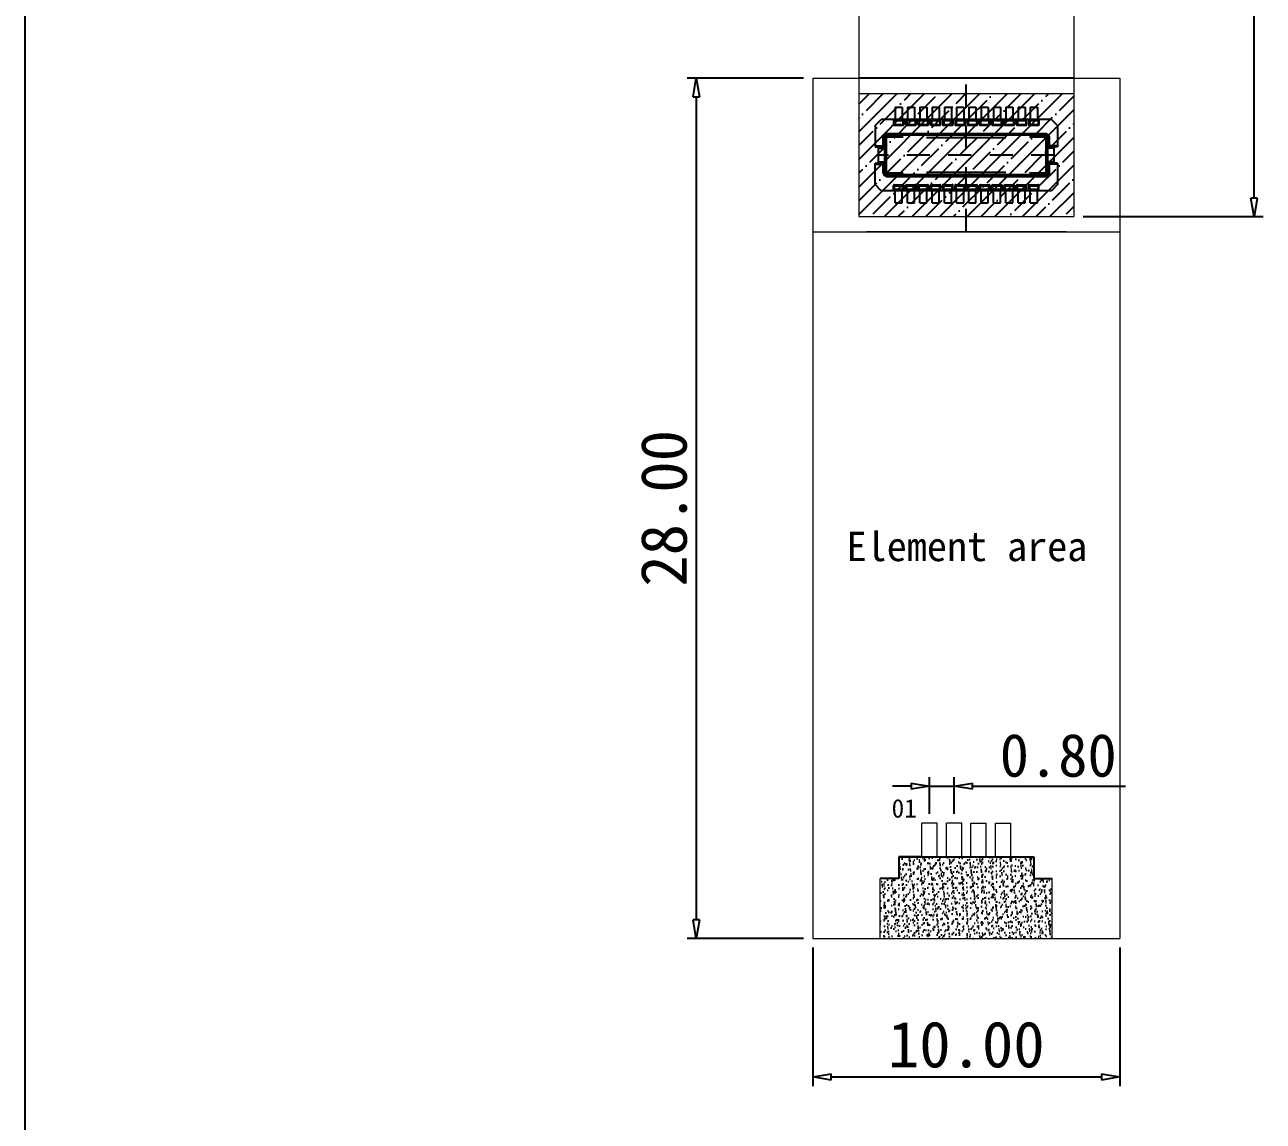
# Model space of a CAD drawing. Header units: millimetres. Extents: x 3538 to 3699, y 739 to 853.
# Drawn here: x 3537.87 to 3578.19, y 782 to 817.7 of the extents above; entities that cross this region are included whole.
import ezdxf

# ---------------------------------------------------------------- set-up
doc = ezdxf.new("R2010")
doc.units = ezdxf.units.MM
doc.linetypes.add('JIS_02_0.7', pattern=[1.35, 0.75, -0.6])
doc.layers.get('0').update_dxf_attribs({"lineweight": 9})
doc.layers.add('DRAW', color=7, linetype='Continuous')
doc.layers.add('标注线', color=7, linetype='Continuous', lineweight=9)
doc.styles.get("Standard").update_dxf_attribs({"font": ''})
doc.styles.get('Standard').set_extended_font_data('SimSun')
doc.dimstyles.get("Standard").update_dxf_attribs({"dimtxt": 1, "dimasz": 0.6, "dimexe": 0.3, "dimexo": 0.3, "dimgap": 0.3, "dimtad": 1, "dimzin": 0, "dimdsep": 46, "dimtxsty": 'Standard', "dimblk": 'CLOSEDBLANK', "dimcen": 0.09, "dimclrd": 252, "dimclre": 252, "dimclrt": 252, "dimazin": 0, "dimtfac": 1, "dimtmove": 0, "dimatfit": 3, "dimfxl": 1, "dimtolj": 1, "dimtzin": 0, "dimarcsym": 0})
pattern_1 = [(225, (7081.70603, 1610.7716), (0.44901281, -0.44901281), []), (225, (7081.257, 1610.7716), (0.44901281, -0.44901281), [0.79375, -0.15875, 0, -0.15875])]

# ---------------------------------------------------------------- blocks, each defined once
blk = doc.blocks.new('_ClosedBlank')
at = {"color": 0, "linetype": 'ByBlock', "lineweight": -2}
for p, q in [((-1, 0.167), (0, 0)), ((-1, 0.167), (-1, -0.167)), ((0, 0), (-1, -0.167))]:
    blk.add_line(p, q, dxfattribs=at)
blk = doc.blocks.new('*D58')
at = {"layer": 'DEFPOINTS', "color": 0, "lineweight": 25}
for p in [(3568.125, 792.908), (3567.325, 791.705), (3568.125, 791.705)]:
    blk.add_point(p, dxfattribs=at)
at = {"layer": '标注线', "color": 252, "lineweight": -2}
for p, q in [((3567.325, 792.005), (3567.325, 793.208)), ((3568.125, 792.005), (3568.125, 793.208)), ((3566.725, 792.908), (3566.125, 792.908)), ((3567.325, 792.908), (3568.125, 792.908)), ((3568.725, 792.908), (3573.713, 792.908))]:
    blk.add_line(p, q, dxfattribs=at)
at = {"layer": '标注线', "color": 252, "lineweight": -2, "xscale": 0.6, "yscale": 0.6, "zscale": 0.6}
blk.add_blockref('_ClosedBlank', (3567.325, 792.908), dxfattribs=at)
at = {"layer": '标注线', "color": 252, "lineweight": -2, "xscale": 0.6, "yscale": 0.6, "zscale": 0.6, "rotation": 180}
blk.add_blockref('_ClosedBlank', (3568.125, 792.908), dxfattribs=at)
at = {"layer": '标注线', "color": 252, "lineweight": 25, "insert": (3571.519, 793.908), "char_height": 1.5, "attachment_point": 5}
blk.add_mtext('\\A1;{\\H0.9333x;0.80}', dxfattribs=at)
blk = doc.blocks.new('*D59')
at = {"layer": 'DEFPOINTS', "color": 0, "lineweight": 25}
for p in [(3563.525, 787.955), (3573.525, 787.955), (3573.525, 783.445)]:
    blk.add_point(p, dxfattribs=at)
at = {"layer": '标注线', "color": 252, "lineweight": -2}
for p, q in [((3563.525, 787.655), (3563.525, 783.145)), ((3573.525, 787.655), (3573.525, 783.145)), ((3564.125, 783.445), (3572.925, 783.445))]:
    blk.add_line(p, q, dxfattribs=at)
at = {"layer": '标注线', "color": 252, "lineweight": -2, "xscale": 0.6, "yscale": 0.6, "zscale": 0.6, "rotation": 180}
blk.add_blockref('_ClosedBlank', (3563.525, 783.445), dxfattribs=at)
at = {"layer": '标注线', "color": 252, "lineweight": -2, "xscale": 0.6, "yscale": 0.6, "zscale": 0.6}
blk.add_blockref('_ClosedBlank', (3573.525, 783.445), dxfattribs=at)
at = {"layer": '标注线', "color": 252, "lineweight": 25, "insert": (3568.525, 784.495), "char_height": 1.5, "attachment_point": 5}
blk.add_mtext('\\A1;10.00', dxfattribs=at)
blk = doc.blocks.new('*D68')
at = {"layer": 'DEFPOINTS', "color": 0, "lineweight": 25}
for p in [(3563.525, 815.955), (3559.734, 787.955), (3563.525, 787.955)]:
    blk.add_point(p, dxfattribs=at)
at = {"layer": '标注线', "color": 252, "lineweight": -2}
for p, q in [((3563.225, 815.955), (3559.434, 815.955)), ((3559.734, 815.355), (3559.734, 788.555)), ((3563.225, 787.955), (3559.434, 787.955))]:
    blk.add_line(p, q, dxfattribs=at)
at = {"layer": '标注线', "color": 252, "lineweight": -2, "xscale": 0.6, "yscale": 0.6, "zscale": 0.6}
for p, rotation in [((3559.734, 815.955), 90), ((3559.734, 787.955), 270)]:
    blk.add_blockref('_ClosedBlank', p, dxfattribs=dict(at, rotation=rotation))
at = {"layer": '标注线', "color": 252, "lineweight": 25, "insert": (3558.684, 801.955), "char_height": 1.5, "attachment_point": 5, "rotation": 90}
blk.add_mtext('\\A1;28.00', dxfattribs=at)
blk = doc.blocks.new('*D82')
at = {"layer": 'DEFPOINTS', "color": 0, "lineweight": 25}
for p in [(3572.775, 830.205), (3577.893, 830.205), (3572.025, 811.455)]:
    blk.add_point(p, dxfattribs=at)
at = {"layer": '标注线', "color": 252, "lineweight": -2}
for p, q in [((3573.075, 830.205), (3578.193, 830.205)), ((3577.893, 812.055), (3577.893, 829.605)), ((3572.325, 811.455), (3578.193, 811.455))]:
    blk.add_line(p, q, dxfattribs=at)
at = {"layer": '标注线', "color": 252, "lineweight": -2, "xscale": 0.6, "yscale": 0.6, "zscale": 0.6}
for p, rotation in [((3577.893, 830.205), 90), ((3577.893, 811.455), 270)]:
    blk.add_blockref('_ClosedBlank', p, dxfattribs=dict(at, rotation=rotation))
at = {"layer": '标注线', "color": 252, "lineweight": 25, "insert": (3576.843, 820.83), "char_height": 1.5, "attachment_point": 5, "rotation": 90}
blk.add_mtext('\\A1;18.75', dxfattribs=at)

msp = doc.modelspace()

# ---------------------------------------------------------------- hatches: boundary and pattern name
at = {"layer": '标注线', "lineweight": 25}
h = msp.add_hatch(dxfattribs=at)
h.set_pattern_fill('ANSI35', color=256, scale=0.1, angle=180, style=0)
h.set_pattern_definition(pattern_1)
h.paths.add_polyline_path([(3565.025, 811.455), (3568.525, 811.455), (3568.525, 815.455), (3565.025, 815.455)])
h = msp.add_hatch(dxfattribs=at)
h.set_pattern_fill('ANSI35', color=256, scale=0.1, angle=180, style=0)
h.set_pattern_definition(pattern_1)
h.paths.add_polyline_path([(3568.525, 811.455), (3572.025, 811.455), (3572.025, 815.455), (3568.525, 815.455)])
h = msp.add_hatch(dxfattribs=at)
h.set_pattern_fill('AR-SAND', color=256, scale=0.005, angle=90, style=0)
h.set_pattern_definition([(127.5, (4377.62675, -2731.83454), (-0.244706619, -0.008000156), [0, -0.19304, 0, -0.2159, 0, -0.206375]), (97.5, (4377.62675, -2731.83454), (-0.35841255, 0.224761642), [0, -0.10414, 0, -0.17399, 0, -0.066675]), (57.5, (4377.62675, -2731.99075), (-0.000718592, 0.395496185), [0, -0.0635, 0, -0.2286, 0, -0.29845]), (47.5, (4377.62675, -2731.99075), (-0.111464662, 0.381778226), [0, -0.03175, 0, -0.14986, 0, -0.17145])])
h.paths.add_polyline_path([(3566.323, 790.605), (3566.323, 789.906), (3565.725, 789.906), (3565.725, 788.003), (3565.725, 787.955), (3571.325, 787.955), (3571.325, 789.805), (3571.325, 789.906), (3570.723, 789.906), (3570.723, 790.605)])

# ---------------------------------------------------------------- linework, layer by layer
for p, q in [((3565.025, 821.205), (3565.025, 811.455)), ((3572.025, 821.205), (3572.025, 811.455)), ((3563.525, 815.955), (3563.525, 787.955)), ((3563.525, 815.955), (3573.525, 815.955)), ((3564.775, 815.955), (3572.275, 815.955)), ((3573.525, 815.955), (3573.525, 787.955)), ((3565.025, 815.455), (3572.025, 815.455)), ((3565.025, 815.455), (3572.025, 815.455)), ((3565.025, 811.455), (3572.025, 811.455)), ((3565.025, 811.455), (3572.025, 811.455)), ((3563.525, 810.955), (3573.525, 810.955)), ((3571.775, 810.955), (3565.275, 810.955)), ((3567.075, 790.605), (3567.075, 791.705)), ((3567.575, 791.705), (3567.075, 791.705)), ((3567.575, 790.605), (3567.575, 791.705)), ((3567.875, 790.605), (3567.875, 791.705)), ((3568.375, 791.705), (3567.875, 791.705)), ((3568.375, 790.605), (3568.375, 791.705)), ((3568.675, 790.605), (3568.675, 791.705)), ((3568.675, 791.705), (3569.175, 791.705)), ((3569.175, 790.605), (3569.175, 791.705)), ((3569.475, 790.605), (3569.475, 791.705)), ((3569.475, 791.705), (3569.975, 791.705)), ((3569.975, 790.605), (3569.975, 791.705)), ((3567.075, 790.605), (3567.575, 790.605)), ((3567.875, 790.605), (3568.375, 790.605)), ((3569.175, 790.605), (3568.675, 790.605)), ((3569.475, 790.605), (3569.975, 790.605)), ((3565.725, 788.003), (3565.725, 789.906)), ((3565.725, 787.955), (3565.725, 789.805)), ((3571.325, 788.003), (3571.325, 789.906)), ((3571.325, 787.955), (3571.325, 789.805)), ((3565.725, 788.955), (3565.725, 788.955)), ((3565.725, 788.955), (3565.725, 788.955)), ((3565.725, 788.955), (3565.725, 788.955)), ((3565.725, 788.955), (3565.725, 788.955)), ((3565.725, 788.955), (3565.725, 788.955)), ((3565.725, 788.955), (3565.725, 788.955)), ((3565.725, 788.955), (3565.725, 788.955)), ((3565.725, 788.955), (3565.725, 788.955)), ((3565.725, 788.955), (3565.725, 788.955)), ((3565.725, 788.955), (3565.725, 788.955)), ((3565.725, 788.955), (3565.725, 788.955)), ((3565.725, 788.955), (3565.725, 788.955)), ((3571.325, 788.955), (3571.325, 788.955)), ((3571.325, 788.955), (3571.325, 788.955)), ((3571.325, 788.955), (3571.325, 788.955)), ((3571.325, 788.955), (3571.325, 788.955)), ((3571.325, 788.955), (3571.325, 788.955)), ((3571.325, 788.955), (3571.325, 788.955)), ((3571.325, 788.955), (3571.325, 788.955)), ((3571.325, 788.955), (3571.325, 788.955)), ((3571.325, 788.955), (3571.325, 788.955)), ((3571.325, 788.955), (3571.325, 788.955)), ((3571.325, 788.955), (3571.325, 788.955)), ((3571.325, 788.955), (3571.325, 788.955)), ((3563.525, 787.955), (3573.525, 787.955))]:
    msp.add_line(p, q)
at = {"layer": 'DRAW', "color": 30}
for p, q in [((3566.21, 815.015), (3566.44, 815.015)), ((3566.21, 815.015), (3566.21, 814.615)), ((3566.44, 815.015), (3566.44, 814.615)), ((3566.61, 815.015), (3566.84, 815.015)), ((3566.61, 815.015), (3566.61, 814.615)), ((3566.84, 815.015), (3566.84, 814.615)), ((3567.01, 815.015), (3567.24, 815.015)), ((3567.01, 815.015), (3567.01, 814.615)), ((3567.24, 815.015), (3567.24, 814.615)), ((3567.41, 815.015), (3567.64, 815.015)), ((3567.41, 815.015), (3567.41, 814.615)), ((3567.41, 815.015), (3567.64, 815.015)), ((3567.41, 815.015), (3567.41, 814.615)), ((3567.64, 815.015), (3567.64, 814.615)), ((3567.64, 815.015), (3567.64, 814.615)), ((3567.81, 815.015), (3568.04, 815.015)), ((3567.81, 815.015), (3567.81, 814.615)), ((3568.04, 815.015), (3568.04, 814.615)), ((3568.21, 815.015), (3568.44, 815.015)), ((3568.21, 815.015), (3568.21, 814.615)), ((3568.44, 815.015), (3568.44, 814.615)), ((3568.61, 815.015), (3568.84, 815.015)), ((3568.61, 815.015), (3568.61, 814.615)), ((3568.84, 815.015), (3568.84, 814.615)), ((3569.01, 815.015), (3569.24, 815.015)), ((3569.01, 815.015), (3569.01, 814.615)), ((3569.01, 815.015), (3569.24, 815.015)), ((3569.01, 815.015), (3569.01, 814.615)), ((3569.24, 815.015), (3569.24, 814.615)), ((3569.24, 815.015), (3569.24, 814.615)), ((3569.41, 815.015), (3569.64, 815.015)), ((3569.41, 815.015), (3569.41, 814.615)), ((3569.64, 815.015), (3569.64, 814.615)), ((3569.81, 815.015), (3570.04, 815.015)), ((3569.81, 815.015), (3569.81, 814.615)), ((3570.04, 815.015), (3570.04, 814.615)), ((3570.21, 815.015), (3570.44, 815.015)), ((3570.21, 815.015), (3570.21, 814.615)), ((3570.44, 815.015), (3570.44, 814.615)), ((3570.61, 815.015), (3570.84, 815.015)), ((3570.61, 815.015), (3570.61, 814.615)), ((3570.84, 815.015), (3570.84, 814.615)), ((3566.16, 814.615), (3566.16, 814.444)), ((3566.19, 814.573), (3566.19, 814.474)), ((3566.46, 814.573), (3566.19, 814.573)), ((3566.46, 814.573), (3566.46, 814.474)), ((3566.49, 814.615), (3566.49, 814.444)), ((3566.56, 814.615), (3566.56, 814.444)), ((3566.59, 814.573), (3566.59, 814.474)), ((3566.86, 814.573), (3566.59, 814.573)), ((3566.86, 814.573), (3566.86, 814.474)), ((3566.89, 814.615), (3566.89, 814.444)), ((3566.96, 814.615), (3566.96, 814.444)), ((3566.99, 814.573), (3566.99, 814.474)), ((3567.26, 814.573), (3566.99, 814.573)), ((3567.26, 814.573), (3567.26, 814.474)), ((3567.29, 814.615), (3567.29, 814.444)), ((3567.36, 814.615), (3567.36, 814.444)), ((3567.36, 814.615), (3567.36, 814.444)), ((3567.39, 814.573), (3567.39, 814.474)), ((3567.66, 814.573), (3567.39, 814.573)), ((3567.39, 814.573), (3567.39, 814.474)), ((3567.66, 814.573), (3567.39, 814.573)), ((3567.66, 814.573), (3567.66, 814.474)), ((3567.66, 814.573), (3567.66, 814.474)), ((3567.69, 814.615), (3567.69, 814.444)), ((3567.69, 814.615), (3567.69, 814.444)), ((3567.76, 814.615), (3567.76, 814.444)), ((3567.79, 814.573), (3567.79, 814.474)), ((3568.06, 814.573), (3567.79, 814.573)), ((3568.06, 814.573), (3568.06, 814.474)), ((3568.09, 814.615), (3568.09, 814.444)), ((3568.16, 814.615), (3568.16, 814.444)), ((3568.19, 814.573), (3568.19, 814.474)), ((3568.46, 814.573), (3568.19, 814.573)), ((3568.46, 814.573), (3568.46, 814.474)), ((3568.49, 814.615), (3568.49, 814.444)), ((3568.56, 814.615), (3568.56, 814.444)), ((3568.59, 814.573), (3568.59, 814.474)), ((3568.86, 814.573), (3568.59, 814.573)), ((3568.86, 814.573), (3568.86, 814.474)), ((3568.89, 814.615), (3568.89, 814.444)), ((3568.96, 814.615), (3568.96, 814.444)), ((3568.96, 814.615), (3568.96, 814.444)), ((3568.99, 814.573), (3568.99, 814.474)), ((3569.26, 814.573), (3568.99, 814.573)), ((3568.99, 814.573), (3568.99, 814.474)), ((3569.26, 814.573), (3568.99, 814.573)), ((3569.26, 814.573), (3569.26, 814.474)), ((3569.26, 814.573), (3569.26, 814.474)), ((3569.29, 814.615), (3569.29, 814.444)), ((3569.29, 814.615), (3569.29, 814.444)), ((3569.36, 814.615), (3569.36, 814.444)), ((3569.39, 814.573), (3569.39, 814.474)), ((3569.66, 814.573), (3569.39, 814.573)), ((3569.66, 814.573), (3569.66, 814.474)), ((3569.69, 814.615), (3569.69, 814.444)), ((3569.76, 814.615), (3569.76, 814.444)), ((3569.79, 814.573), (3569.79, 814.474)), ((3570.06, 814.573), (3569.79, 814.573)), ((3570.06, 814.573), (3570.06, 814.474)), ((3570.09, 814.615), (3570.09, 814.444)), ((3570.16, 814.615), (3570.16, 814.444)), ((3570.19, 814.573), (3570.19, 814.474)), ((3570.46, 814.573), (3570.19, 814.573)), ((3570.46, 814.573), (3570.46, 814.474)), ((3570.49, 814.615), (3570.49, 814.444)), ((3570.56, 814.615), (3570.56, 814.444)), ((3570.59, 814.573), (3570.59, 814.474)), ((3570.86, 814.573), (3570.59, 814.573)), ((3570.86, 814.573), (3570.86, 814.474)), ((3570.89, 814.615), (3570.89, 814.444)), ((3566.19, 814.474), (3566.16, 814.444)), ((3566.21, 814.454), (3566.18, 814.424)), ((3566.18, 814.424), (3566.47, 814.424)), ((3566.21, 814.454), (3566.44, 814.454)), ((3566.47, 814.424), (3566.448, 814.455)), ((3566.46, 814.474), (3566.49, 814.444)), ((3566.59, 814.474), (3566.56, 814.444)), ((3566.61, 814.454), (3566.58, 814.424)), ((3566.58, 814.424), (3566.87, 814.424)), ((3566.61, 814.454), (3566.84, 814.454)), ((3566.87, 814.424), (3566.848, 814.455)), ((3566.86, 814.474), (3566.89, 814.444)), ((3566.99, 814.474), (3566.96, 814.444)), ((3567.01, 814.454), (3566.98, 814.424)), ((3566.98, 814.424), (3567.27, 814.424)), ((3567.01, 814.454), (3567.24, 814.454)), ((3567.27, 814.424), (3567.248, 814.455)), ((3567.26, 814.474), (3567.29, 814.444)), ((3567.39, 814.474), (3567.36, 814.444)), ((3567.39, 814.474), (3567.36, 814.444)), ((3567.41, 814.454), (3567.38, 814.424)), ((3567.41, 814.454), (3567.38, 814.424)), ((3567.38, 814.424), (3567.67, 814.424)), ((3567.38, 814.424), (3567.67, 814.424)), ((3567.41, 814.454), (3567.64, 814.454)), ((3567.41, 814.454), (3567.64, 814.454)), ((3567.67, 814.424), (3567.648, 814.455)), ((3567.67, 814.424), (3567.648, 814.455)), ((3567.66, 814.474), (3567.69, 814.444)), ((3567.66, 814.474), (3567.69, 814.444)), ((3567.79, 814.474), (3567.76, 814.444)), ((3567.81, 814.454), (3567.78, 814.424)), ((3567.78, 814.424), (3568.07, 814.424)), ((3567.81, 814.454), (3568.04, 814.454)), ((3568.07, 814.424), (3568.048, 814.455)), ((3568.06, 814.474), (3568.09, 814.444)), ((3568.19, 814.474), (3568.16, 814.444)), ((3568.21, 814.454), (3568.18, 814.424)), ((3568.18, 814.424), (3568.47, 814.424)), ((3568.21, 814.454), (3568.44, 814.454)), ((3568.47, 814.424), (3568.448, 814.455)), ((3568.46, 814.474), (3568.49, 814.444)), ((3568.59, 814.474), (3568.56, 814.444)), ((3568.61, 814.454), (3568.58, 814.424)), ((3568.58, 814.424), (3568.87, 814.424)), ((3568.61, 814.454), (3568.84, 814.454)), ((3568.87, 814.424), (3568.848, 814.455)), ((3568.86, 814.474), (3568.89, 814.444)), ((3568.99, 814.474), (3568.96, 814.444)), ((3568.99, 814.474), (3568.96, 814.444)), ((3569.01, 814.454), (3568.98, 814.424)), ((3569.01, 814.454), (3568.98, 814.424)), ((3568.98, 814.424), (3569.27, 814.424)), ((3568.98, 814.424), (3569.27, 814.424)), ((3569.01, 814.454), (3569.24, 814.454)), ((3569.01, 814.454), (3569.24, 814.454)), ((3569.27, 814.424), (3569.248, 814.455)), ((3569.27, 814.424), (3569.248, 814.455)), ((3569.26, 814.474), (3569.29, 814.444)), ((3569.26, 814.474), (3569.29, 814.444)), ((3569.39, 814.474), (3569.36, 814.444)), ((3569.41, 814.454), (3569.38, 814.424)), ((3569.38, 814.424), (3569.67, 814.424)), ((3569.41, 814.454), (3569.64, 814.454)), ((3569.67, 814.424), (3569.648, 814.455)), ((3569.66, 814.474), (3569.69, 814.444)), ((3569.79, 814.474), (3569.76, 814.444)), ((3569.81, 814.454), (3569.78, 814.424)), ((3569.78, 814.424), (3570.07, 814.424)), ((3569.81, 814.454), (3570.04, 814.454)), ((3570.07, 814.424), (3570.048, 814.455)), ((3570.06, 814.474), (3570.09, 814.444)), ((3570.19, 814.474), (3570.16, 814.444)), ((3570.21, 814.454), (3570.18, 814.424)), ((3570.18, 814.424), (3570.47, 814.424)), ((3570.21, 814.454), (3570.44, 814.454)), ((3570.47, 814.424), (3570.448, 814.455)), ((3570.46, 814.474), (3570.49, 814.444)), ((3570.59, 814.474), (3570.56, 814.444)), ((3570.61, 814.454), (3570.58, 814.424)), ((3570.58, 814.424), (3570.87, 814.424)), ((3570.61, 814.454), (3570.84, 814.454)), ((3570.87, 814.424), (3570.848, 814.455)), ((3570.86, 814.474), (3570.89, 814.444)), ((3566.19, 812.436), (3566.16, 812.466)), ((3566.16, 812.295), (3566.16, 812.466)), ((3566.21, 812.456), (3566.18, 812.486)), ((3566.18, 812.486), (3566.47, 812.486)), ((3566.19, 812.336), (3566.19, 812.436)), ((3566.46, 812.336), (3566.19, 812.336)), ((3566.21, 812.456), (3566.44, 812.456)), ((3566.21, 811.895), (3566.21, 812.295)), ((3566.44, 811.895), (3566.44, 812.295)), ((3566.47, 812.486), (3566.448, 812.455)), ((3566.46, 812.436), (3566.49, 812.466)), ((3566.46, 812.336), (3566.46, 812.436)), ((3566.49, 812.295), (3566.49, 812.466)), ((3566.59, 812.436), (3566.56, 812.466)), ((3566.56, 812.295), (3566.56, 812.466)), ((3566.61, 812.456), (3566.58, 812.486)), ((3566.58, 812.486), (3566.87, 812.486)), ((3566.59, 812.336), (3566.59, 812.436)), ((3566.86, 812.336), (3566.59, 812.336)), ((3566.61, 812.456), (3566.84, 812.456)), ((3566.61, 811.895), (3566.61, 812.295)), ((3566.84, 811.895), (3566.84, 812.295)), ((3566.87, 812.486), (3566.848, 812.455)), ((3566.86, 812.436), (3566.89, 812.466)), ((3566.86, 812.336), (3566.86, 812.436)), ((3566.89, 812.295), (3566.89, 812.466)), ((3566.99, 812.436), (3566.96, 812.466)), ((3566.96, 812.295), (3566.96, 812.466)), ((3567.01, 812.456), (3566.98, 812.486)), ((3566.98, 812.486), (3567.27, 812.486)), ((3566.99, 812.336), (3566.99, 812.436)), ((3567.26, 812.336), (3566.99, 812.336)), ((3567.01, 812.456), (3567.24, 812.456)), ((3567.01, 811.895), (3567.01, 812.295)), ((3567.24, 811.895), (3567.24, 812.295)), ((3567.27, 812.486), (3567.248, 812.455)), ((3567.26, 812.436), (3567.29, 812.466)), ((3567.26, 812.336), (3567.26, 812.436)), ((3567.29, 812.295), (3567.29, 812.466)), ((3567.39, 812.436), (3567.36, 812.466)), ((3567.36, 812.295), (3567.36, 812.466)), ((3567.39, 812.436), (3567.36, 812.466)), ((3567.36, 812.295), (3567.36, 812.466)), ((3567.41, 812.456), (3567.38, 812.486)), ((3567.38, 812.486), (3567.67, 812.486)), ((3567.41, 812.456), (3567.38, 812.486)), ((3567.38, 812.486), (3567.67, 812.486)), ((3567.39, 812.336), (3567.39, 812.436)), ((3567.39, 812.336), (3567.39, 812.436)), ((3567.66, 812.336), (3567.39, 812.336)), ((3567.66, 812.336), (3567.39, 812.336)), ((3567.41, 812.456), (3567.64, 812.456)), ((3567.41, 812.456), (3567.64, 812.456)), ((3567.41, 811.895), (3567.41, 812.295)), ((3567.41, 811.895), (3567.41, 812.295)), ((3567.64, 811.895), (3567.64, 812.295)), ((3567.64, 811.895), (3567.64, 812.295)), ((3567.67, 812.486), (3567.648, 812.455)), ((3567.67, 812.486), (3567.648, 812.455)), ((3567.66, 812.436), (3567.69, 812.466)), ((3567.66, 812.436), (3567.69, 812.466)), ((3567.66, 812.336), (3567.66, 812.436)), ((3567.66, 812.336), (3567.66, 812.436)), ((3567.69, 812.295), (3567.69, 812.466)), ((3567.69, 812.295), (3567.69, 812.466)), ((3567.79, 812.436), (3567.76, 812.466)), ((3567.76, 812.295), (3567.76, 812.466)), ((3567.81, 812.456), (3567.78, 812.486)), ((3567.78, 812.486), (3568.07, 812.486)), ((3567.79, 812.336), (3567.79, 812.436)), ((3568.06, 812.336), (3567.79, 812.336)), ((3567.81, 812.456), (3568.04, 812.456)), ((3567.81, 811.895), (3567.81, 812.295)), ((3568.04, 811.895), (3568.04, 812.295)), ((3568.07, 812.486), (3568.048, 812.455)), ((3568.06, 812.436), (3568.09, 812.466)), ((3568.06, 812.336), (3568.06, 812.436)), ((3568.09, 812.295), (3568.09, 812.466)), ((3568.19, 812.436), (3568.16, 812.466)), ((3568.16, 812.295), (3568.16, 812.466)), ((3568.21, 812.456), (3568.18, 812.486)), ((3568.18, 812.486), (3568.47, 812.486)), ((3568.19, 812.336), (3568.19, 812.436)), ((3568.46, 812.336), (3568.19, 812.336)), ((3568.21, 812.456), (3568.44, 812.456)), ((3568.21, 811.895), (3568.21, 812.295)), ((3568.44, 811.895), (3568.44, 812.295)), ((3568.47, 812.486), (3568.448, 812.455)), ((3568.46, 812.436), (3568.49, 812.466)), ((3568.46, 812.336), (3568.46, 812.436)), ((3568.49, 812.295), (3568.49, 812.466)), ((3568.59, 812.436), (3568.56, 812.466)), ((3568.56, 812.295), (3568.56, 812.466)), ((3568.61, 812.456), (3568.58, 812.486)), ((3568.58, 812.486), (3568.87, 812.486)), ((3568.59, 812.336), (3568.59, 812.436)), ((3568.86, 812.336), (3568.59, 812.336)), ((3568.61, 812.456), (3568.84, 812.456)), ((3568.61, 811.895), (3568.61, 812.295)), ((3568.84, 811.895), (3568.84, 812.295)), ((3568.87, 812.486), (3568.848, 812.455)), ((3568.86, 812.436), (3568.89, 812.466)), ((3568.86, 812.336), (3568.86, 812.436)), ((3568.89, 812.295), (3568.89, 812.466)), ((3568.99, 812.436), (3568.96, 812.466)), ((3568.96, 812.295), (3568.96, 812.466)), ((3568.99, 812.436), (3568.96, 812.466)), ((3568.96, 812.295), (3568.96, 812.466)), ((3569.01, 812.456), (3568.98, 812.486)), ((3568.98, 812.486), (3569.27, 812.486)), ((3569.01, 812.456), (3568.98, 812.486)), ((3568.98, 812.486), (3569.27, 812.486)), ((3568.99, 812.336), (3568.99, 812.436)), ((3568.99, 812.336), (3568.99, 812.436)), ((3569.26, 812.336), (3568.99, 812.336)), ((3569.26, 812.336), (3568.99, 812.336)), ((3569.01, 812.456), (3569.24, 812.456)), ((3569.01, 812.456), (3569.24, 812.456)), ((3569.01, 811.895), (3569.01, 812.295)), ((3569.01, 811.895), (3569.01, 812.295)), ((3569.24, 811.895), (3569.24, 812.295)), ((3569.24, 811.895), (3569.24, 812.295)), ((3569.27, 812.486), (3569.248, 812.455)), ((3569.27, 812.486), (3569.248, 812.455)), ((3569.26, 812.436), (3569.29, 812.466)), ((3569.26, 812.436), (3569.29, 812.466)), ((3569.26, 812.336), (3569.26, 812.436)), ((3569.26, 812.336), (3569.26, 812.436)), ((3569.29, 812.295), (3569.29, 812.466)), ((3569.29, 812.295), (3569.29, 812.466)), ((3569.39, 812.436), (3569.36, 812.466)), ((3569.36, 812.295), (3569.36, 812.466)), ((3569.41, 812.456), (3569.38, 812.486)), ((3569.38, 812.486), (3569.67, 812.486)), ((3569.39, 812.336), (3569.39, 812.436)), ((3569.66, 812.336), (3569.39, 812.336)), ((3569.41, 812.456), (3569.64, 812.456)), ((3569.41, 811.895), (3569.41, 812.295)), ((3569.64, 811.895), (3569.64, 812.295)), ((3569.67, 812.486), (3569.648, 812.455)), ((3569.66, 812.436), (3569.69, 812.466)), ((3569.66, 812.336), (3569.66, 812.436)), ((3569.69, 812.295), (3569.69, 812.466)), ((3569.79, 812.436), (3569.76, 812.466)), ((3569.76, 812.295), (3569.76, 812.466)), ((3569.81, 812.456), (3569.78, 812.486)), ((3569.78, 812.486), (3570.07, 812.486)), ((3569.79, 812.336), (3569.79, 812.436)), ((3570.06, 812.336), (3569.79, 812.336)), ((3569.81, 812.456), (3570.04, 812.456)), ((3569.81, 811.895), (3569.81, 812.295)), ((3570.04, 811.895), (3570.04, 812.295)), ((3570.07, 812.486), (3570.048, 812.455)), ((3570.06, 812.436), (3570.09, 812.466)), ((3570.06, 812.336), (3570.06, 812.436)), ((3570.09, 812.295), (3570.09, 812.466)), ((3570.19, 812.436), (3570.16, 812.466)), ((3570.16, 812.295), (3570.16, 812.466)), ((3570.21, 812.456), (3570.18, 812.486)), ((3570.18, 812.486), (3570.47, 812.486)), ((3570.19, 812.336), (3570.19, 812.436)), ((3570.46, 812.336), (3570.19, 812.336)), ((3570.21, 812.456), (3570.44, 812.456)), ((3570.21, 811.895), (3570.21, 812.295)), ((3570.44, 811.895), (3570.44, 812.295)), ((3570.47, 812.486), (3570.448, 812.455)), ((3570.46, 812.436), (3570.49, 812.466)), ((3570.46, 812.336), (3570.46, 812.436)), ((3570.49, 812.295), (3570.49, 812.466)), ((3570.59, 812.436), (3570.56, 812.466)), ((3570.56, 812.295), (3570.56, 812.466)), ((3570.61, 812.456), (3570.58, 812.486)), ((3570.58, 812.486), (3570.87, 812.486)), ((3570.59, 812.336), (3570.59, 812.436)), ((3570.86, 812.336), (3570.59, 812.336)), ((3570.61, 812.456), (3570.84, 812.456)), ((3570.61, 811.895), (3570.61, 812.295)), ((3570.84, 811.895), (3570.84, 812.295)), ((3570.87, 812.486), (3570.848, 812.455)), ((3570.86, 812.436), (3570.89, 812.466)), ((3570.86, 812.336), (3570.86, 812.436)), ((3570.89, 812.295), (3570.89, 812.466)), ((3566.21, 811.895), (3566.44, 811.895)), ((3566.61, 811.895), (3566.84, 811.895)), ((3567.01, 811.895), (3567.24, 811.895)), ((3567.41, 811.895), (3567.64, 811.895)), ((3567.41, 811.895), (3567.64, 811.895)), ((3567.81, 811.895), (3568.04, 811.895)), ((3568.21, 811.895), (3568.44, 811.895)), ((3568.61, 811.895), (3568.84, 811.895)), ((3569.01, 811.895), (3569.24, 811.895)), ((3569.01, 811.895), (3569.24, 811.895)), ((3569.41, 811.895), (3569.64, 811.895)), ((3569.81, 811.895), (3570.04, 811.895)), ((3570.21, 811.895), (3570.44, 811.895)), ((3570.61, 811.895), (3570.84, 811.895))]:
    msp.add_line(p, q, dxfattribs=at)
at = {"layer": 'DRAW'}
for p, q in [((3565.555, 814.415), (3565.755, 814.615)), ((3571.295, 814.615), (3571.495, 814.415)), ((3571.495, 814.415), (3571.495, 813.717)), ((3565.815, 814.056), (3565.915, 814.156)), ((3565.815, 814.056), (3565.923, 814.011)), ((3565.815, 813.681), (3565.815, 814.056)), ((3565.869, 814.033), (3565.937, 814.101)), ((3565.869, 812.876), (3565.869, 814.033)), ((3565.96, 814.047), (3565.915, 814.156)), ((3565.923, 814.011), (3565.96, 814.047)), ((3565.923, 812.899), (3565.923, 814.011)), ((3565.96, 814.047), (3566.056, 814.047)), ((3566.056, 814.047), (3566.467, 814.047)), ((3570.583, 814.047), (3571.011, 814.047)), ((3571.011, 814.047), (3571.09, 814.047)), ((3571.09, 814.047), (3571.135, 814.156)), ((3571.09, 814.047), (3571.127, 814.011)), ((3571.113, 814.101), (3571.181, 814.033)), ((3571.127, 814.011), (3571.235, 814.056)), ((3571.127, 812.899), (3571.127, 814.011)), ((3571.135, 814.156), (3571.235, 814.056)), ((3571.181, 812.876), (3571.181, 814.033)), ((3571.235, 813.754), (3571.235, 814.056)), ((3565.555, 813.754), (3565.755, 813.754)), ((3565.555, 813.717), (3565.755, 813.717)), ((3565.661, 813.717), (3565.661, 813.681)), ((3565.661, 813.229), (3565.661, 813.681)), ((3565.661, 813.681), (3565.755, 813.681)), ((3565.755, 813.754), (3565.869, 813.754)), ((3565.755, 813.717), (3565.869, 813.717)), ((3565.755, 813.681), (3565.869, 813.681)), ((3571.295, 813.754), (3571.181, 813.754)), ((3571.295, 813.717), (3571.181, 813.717)), ((3571.295, 813.681), (3571.181, 813.681)), ((3571.495, 813.754), (3571.295, 813.754)), ((3571.495, 813.717), (3571.295, 813.717)), ((3571.389, 813.681), (3571.295, 813.681)), ((3571.389, 813.717), (3571.389, 813.681)), ((3571.389, 813.229), (3571.389, 813.681)), ((3565.555, 813.193), (3565.755, 813.193)), ((3565.555, 813.156), (3565.755, 813.156)), ((3565.661, 813.229), (3565.755, 813.229)), ((3565.661, 813.193), (3565.661, 813.229)), ((3565.755, 813.229), (3565.869, 813.229)), ((3565.755, 813.193), (3565.869, 813.193)), ((3565.755, 813.156), (3565.869, 813.156)), ((3565.815, 812.854), (3565.815, 813.229)), ((3571.295, 813.229), (3571.181, 813.229)), ((3571.295, 813.193), (3571.181, 813.193)), ((3571.295, 813.156), (3571.181, 813.156)), ((3571.235, 812.854), (3571.235, 813.156)), ((3571.389, 813.229), (3571.295, 813.229)), ((3571.495, 813.193), (3571.295, 813.193)), ((3571.495, 813.156), (3571.295, 813.156)), ((3571.389, 813.193), (3571.389, 813.229)), ((3571.495, 813.193), (3571.495, 812.495)), ((3565.815, 812.854), (3565.923, 812.899)), ((3565.815, 812.854), (3565.915, 812.754)), ((3565.869, 812.876), (3565.937, 812.808)), ((3565.96, 812.863), (3565.915, 812.754)), ((3565.923, 812.899), (3565.96, 812.863)), ((3566.056, 812.863), (3565.96, 812.863)), ((3566.467, 812.863), (3566.056, 812.863)), ((3571.011, 812.863), (3570.583, 812.863)), ((3571.09, 812.863), (3571.011, 812.863)), ((3571.127, 812.899), (3571.09, 812.863)), ((3571.09, 812.863), (3571.135, 812.754)), ((3571.181, 812.876), (3571.113, 812.808)), ((3571.127, 812.899), (3571.235, 812.854)), ((3571.235, 812.854), (3571.135, 812.754)), ((3565.755, 812.295), (3565.555, 812.495)), ((3571.495, 812.495), (3571.295, 812.295))]:
    msp.add_line(p, q, dxfattribs=at)
at = {"layer": 'DRAW', "color": 30}
for centre, radius, start, end in [((3566.139, 814.568), 0.0507, 5.7625, 66.2335), ((3566.511, 814.568), 0.0507, 113.7665, 174.2375), ((3566.539, 814.568), 0.0507, 5.7625, 66.2335), ((3566.911, 814.568), 0.0507, 113.7665, 174.2375), ((3566.939, 814.568), 0.0507, 5.7625, 66.2335), ((3567.311, 814.568), 0.0507, 113.7665, 174.2375), ((3567.339, 814.568), 0.0507, 5.7625, 66.2335), ((3567.339, 814.568), 0.0507, 5.7625, 66.2335), ((3567.711, 814.568), 0.0507, 113.7665, 174.2375), ((3567.711, 814.568), 0.0507, 113.7665, 174.2375), ((3567.739, 814.568), 0.0507, 5.7625, 66.2335), ((3568.111, 814.568), 0.0507, 113.7665, 174.2375), ((3568.139, 814.568), 0.0507, 5.7625, 66.2335), ((3568.511, 814.568), 0.0507, 113.7665, 174.2375), ((3568.539, 814.568), 0.0507, 5.7625, 66.2335), ((3568.911, 814.568), 0.0507, 113.7665, 174.2375), ((3568.939, 814.568), 0.0507, 5.7625, 66.2335), ((3568.939, 814.568), 0.0507, 5.7625, 66.2335), ((3569.311, 814.568), 0.0507, 113.7665, 174.2375), ((3569.311, 814.568), 0.0507, 113.7665, 174.2375), ((3569.339, 814.568), 0.0507, 5.7625, 66.2335), ((3569.711, 814.568), 0.0507, 113.7665, 174.2375), ((3569.739, 814.568), 0.0507, 5.7625, 66.2335), ((3570.111, 814.568), 0.0507, 113.7665, 174.2375), ((3570.139, 814.568), 0.0507, 5.7625, 66.2335), ((3570.511, 814.568), 0.0507, 113.7665, 174.2375), ((3570.539, 814.568), 0.0507, 5.7625, 66.2335), ((3570.911, 814.568), 0.0507, 113.7665, 174.2375), ((3566.18, 814.444), 0.02, 180, 270), ((3566.21, 814.474), 0.02, 180, 270), ((3566.44, 814.474), 0.02, 270, 0), ((3566.47, 814.444), 0.02, 270, 0), ((3566.58, 814.444), 0.02, 180, 270), ((3566.61, 814.474), 0.02, 180, 270), ((3566.84, 814.474), 0.02, 270, 0), ((3566.87, 814.444), 0.02, 270, 0), ((3566.98, 814.444), 0.02, 180, 270), ((3567.01, 814.474), 0.02, 180, 270), ((3567.24, 814.474), 0.02, 270, 0), ((3567.27, 814.444), 0.02, 270, 0), ((3567.38, 814.444), 0.02, 180, 270), ((3567.38, 814.444), 0.02, 180, 270), ((3567.41, 814.474), 0.02, 180, 270), ((3567.41, 814.474), 0.02, 180, 270), ((3567.64, 814.474), 0.02, 270, 0), ((3567.64, 814.474), 0.02, 270, 0), ((3567.67, 814.444), 0.02, 270, 0), ((3567.67, 814.444), 0.02, 270, 0), ((3567.78, 814.444), 0.02, 180, 270), ((3567.81, 814.474), 0.02, 180, 270), ((3568.04, 814.474), 0.02, 270, 0), ((3568.07, 814.444), 0.02, 270, 0), ((3568.18, 814.444), 0.02, 180, 270), ((3568.21, 814.474), 0.02, 180, 270), ((3568.44, 814.474), 0.02, 270, 0), ((3568.47, 814.444), 0.02, 270, 0), ((3568.58, 814.444), 0.02, 180, 270), ((3568.61, 814.474), 0.02, 180, 270), ((3568.84, 814.474), 0.02, 270, 0), ((3568.87, 814.444), 0.02, 270, 0), ((3568.98, 814.444), 0.02, 180, 270), ((3568.98, 814.444), 0.02, 180, 270), ((3569.01, 814.474), 0.02, 180, 270), ((3569.01, 814.474), 0.02, 180, 270), ((3569.24, 814.474), 0.02, 270, 0), ((3569.24, 814.474), 0.02, 270, 0), ((3569.27, 814.444), 0.02, 270, 0), ((3569.27, 814.444), 0.02, 270, 0), ((3569.38, 814.444), 0.02, 180, 270), ((3569.41, 814.474), 0.02, 180, 270), ((3569.64, 814.474), 0.02, 270, 0), ((3569.67, 814.444), 0.02, 270, 0), ((3569.78, 814.444), 0.02, 180, 270), ((3569.81, 814.474), 0.02, 180, 270), ((3570.04, 814.474), 0.02, 270, 0), ((3570.07, 814.444), 0.02, 270, 0), ((3570.18, 814.444), 0.02, 180, 270), ((3570.21, 814.474), 0.02, 180, 270), ((3570.44, 814.474), 0.02, 270, 0), ((3570.47, 814.444), 0.02, 270, 0), ((3570.58, 814.444), 0.02, 180, 270), ((3570.61, 814.474), 0.02, 180, 270), ((3570.84, 814.474), 0.02, 270, 0), ((3570.87, 814.444), 0.02, 270, 0), ((3566.18, 812.466), 0.02, 90, 180), ((3566.139, 812.341), 0.0507, 293.7665, 354.2375), ((3566.21, 812.436), 0.02, 90, 180), ((3566.44, 812.436), 0.02, 0, 90), ((3566.511, 812.341), 0.0507, 185.7625, 246.2335), ((3566.47, 812.466), 0.02, 0, 90), ((3566.58, 812.466), 0.02, 90, 180), ((3566.539, 812.341), 0.0507, 293.7665, 354.2375), ((3566.61, 812.436), 0.02, 90, 180), ((3566.84, 812.436), 0.02, 0, 90), ((3566.911, 812.341), 0.0507, 185.7625, 246.2335), ((3566.87, 812.466), 0.02, 0, 90), ((3566.98, 812.466), 0.02, 90, 180), ((3566.939, 812.341), 0.0507, 293.7665, 354.2375), ((3567.01, 812.436), 0.02, 90, 180), ((3567.24, 812.436), 0.02, 0, 90), ((3567.311, 812.341), 0.0507, 185.7625, 246.2335), ((3567.27, 812.466), 0.02, 0, 90), ((3567.38, 812.466), 0.02, 90, 180), ((3567.38, 812.466), 0.02, 90, 180), ((3567.339, 812.341), 0.0507, 293.7665, 354.2375), ((3567.339, 812.341), 0.0507, 293.7665, 354.2375), ((3567.41, 812.436), 0.02, 90, 180), ((3567.41, 812.436), 0.02, 90, 180), ((3567.64, 812.436), 0.02, 0, 90), ((3567.64, 812.436), 0.02, 0, 90), ((3567.711, 812.341), 0.0507, 185.7625, 246.2335), ((3567.711, 812.341), 0.0507, 185.7625, 246.2335), ((3567.67, 812.466), 0.02, 0, 90), ((3567.67, 812.466), 0.02, 0, 90), ((3567.78, 812.466), 0.02, 90, 180), ((3567.739, 812.341), 0.0507, 293.7665, 354.2375), ((3567.81, 812.436), 0.02, 90, 180), ((3568.04, 812.436), 0.02, 0, 90), ((3568.111, 812.341), 0.0507, 185.7625, 246.2335), ((3568.07, 812.466), 0.02, 0, 90), ((3568.18, 812.466), 0.02, 90, 180), ((3568.139, 812.341), 0.0507, 293.7665, 354.2375), ((3568.21, 812.436), 0.02, 90, 180), ((3568.44, 812.436), 0.02, 0, 90), ((3568.511, 812.341), 0.0507, 185.7625, 246.2335), ((3568.47, 812.466), 0.02, 0, 90), ((3568.58, 812.466), 0.02, 90, 180), ((3568.539, 812.341), 0.0507, 293.7665, 354.2375), ((3568.61, 812.436), 0.02, 90, 180), ((3568.84, 812.436), 0.02, 0, 90), ((3568.911, 812.341), 0.0507, 185.7625, 246.2335), ((3568.87, 812.466), 0.02, 0, 90), ((3568.98, 812.466), 0.02, 90, 180), ((3568.98, 812.466), 0.02, 90, 180), ((3568.939, 812.341), 0.0507, 293.7665, 354.2375), ((3568.939, 812.341), 0.0507, 293.7665, 354.2375), ((3569.01, 812.436), 0.02, 90, 180), ((3569.01, 812.436), 0.02, 90, 180), ((3569.24, 812.436), 0.02, 0, 90), ((3569.24, 812.436), 0.02, 0, 90), ((3569.311, 812.341), 0.0507, 185.7625, 246.2335), ((3569.311, 812.341), 0.0507, 185.7625, 246.2335), ((3569.27, 812.466), 0.02, 0, 90), ((3569.27, 812.466), 0.02, 0, 90), ((3569.38, 812.466), 0.02, 90, 180), ((3569.339, 812.341), 0.0507, 293.7665, 354.2375), ((3569.41, 812.436), 0.02, 90, 180), ((3569.64, 812.436), 0.02, 0, 90), ((3569.711, 812.341), 0.0507, 185.7625, 246.2335), ((3569.67, 812.466), 0.02, 0, 90), ((3569.78, 812.466), 0.02, 90, 180), ((3569.739, 812.341), 0.0507, 293.7665, 354.2375), ((3569.81, 812.436), 0.02, 90, 180), ((3570.04, 812.436), 0.02, 0, 90), ((3570.111, 812.341), 0.0507, 185.7625, 246.2335), ((3570.07, 812.466), 0.02, 0, 90), ((3570.18, 812.466), 0.02, 90, 180), ((3570.139, 812.341), 0.0507, 293.7665, 354.2375), ((3570.21, 812.436), 0.02, 90, 180), ((3570.44, 812.436), 0.02, 0, 90), ((3570.511, 812.341), 0.0507, 185.7625, 246.2335), ((3570.47, 812.466), 0.02, 0, 90), ((3570.58, 812.466), 0.02, 90, 180), ((3570.539, 812.341), 0.0507, 293.7665, 354.2375), ((3570.61, 812.436), 0.02, 90, 180), ((3570.84, 812.436), 0.02, 0, 90), ((3570.911, 812.341), 0.0507, 185.7625, 246.2335), ((3570.87, 812.466), 0.02, 0, 90)]:
    msp.add_arc(centre, radius, start, end, dxfattribs=at)
at = {"layer": '标注线', "lineweight": 25}
for p, q in [((3537.868, 853.387), (3537.868, 739.225)), ((3566.323, 790.605), (3566.323, 789.906)), ((3567.075, 790.605), (3566.323, 790.605)), ((3566.323, 790.605), (3570.723, 790.605)), ((3569.975, 790.605), (3570.723, 790.605)), ((3570.723, 790.605), (3570.723, 789.906)), ((3566.323, 789.906), (3565.725, 789.906)), ((3570.723, 789.906), (3571.325, 789.906))]:
    msp.add_line(p, q, dxfattribs=at)
at = {"layer": '标注线', "color": 0, "lineweight": 25}
for p, q in [((3572.025, 815.955), (3565.025, 815.955)), ((3566.056, 814.615), (3565.755, 814.615)), ((3571.011, 814.615), (3566.056, 814.615)), ((3571.295, 814.615), (3571.011, 814.615)), ((3565.555, 814.415), (3565.555, 813.717)), ((3565.915, 814.156), (3566.056, 814.156)), ((3566.056, 814.101), (3565.937, 814.101)), ((3566.056, 814.156), (3571.011, 814.156)), ((3571.011, 814.101), (3566.056, 814.101)), ((3569.817, 814.02), (3567.233, 814.02)), ((3571.011, 814.156), (3571.135, 814.156)), ((3571.113, 814.101), (3571.011, 814.101)), ((3565.555, 813.156), (3565.555, 813.193)), ((3565.555, 812.495), (3565.555, 813.156)), ((3565.915, 812.754), (3566.056, 812.754)), ((3566.056, 812.808), (3565.937, 812.808)), ((3571.011, 812.808), (3566.056, 812.808)), ((3566.056, 812.754), (3571.011, 812.754)), ((3569.817, 812.889), (3567.233, 812.889)), ((3571.113, 812.808), (3571.011, 812.808)), ((3571.011, 812.754), (3571.135, 812.754)), ((3566.056, 812.295), (3565.755, 812.295)), ((3571.011, 812.295), (3566.056, 812.295)), ((3568.56, 812.295), (3568.49, 812.295)), ((3571.295, 812.295), (3571.011, 812.295))]:
    msp.add_line(p, q, dxfattribs=at)
at = {"layer": '标注线', "color": 1, "linetype": 'JIS_02_0.7', "lineweight": 25}
for p, q in [((3568.525, 810.955), (3568.525, 815.955)), ((3571.389, 813.455), (3565.661, 813.455))]:
    msp.add_line(p, q, dxfattribs=at)

# ---------------------------------------------------------------- texts
at = {"lineweight": 25, "insert": (3566.092, 792.492), "char_height": 0.60495, "width": 19.1636, "attachment_point": 1}
msp.add_mtext('{\\fNSimSun|b0|i0|c134|p49;\\C6;01}', dxfattribs=at)
at = {"layer": '标注线', "lineweight": 25, "insert": (3564.628, 801.196), "char_height": 0.96, "width": 27.0718, "attachment_point": 1}
msp.add_mtext('{\\C1;Element area}', dxfattribs=at)

# ---------------------------------------------------------------- dimensions: what is measured, and where the dimension line sits
at = {"layer": '标注线', "lineweight": 25}
dim = msp.add_linear_dim(base=(3577.893, 830.205), p1=(3572.025, 811.455), p2=(3572.775, 830.205), angle=270, dimstyle='Standard', override={"dimtxt": 1.5, "dimfxl": 0.8}, dxfattribs=at)
dim.commit()
dim.dimension.update_dxf_attribs({"geometry": '*D82', "text_midpoint": (3577.893, 820.83), "dimtype": 160})
dim = msp.add_linear_dim(base=(3559.734, 787.955), p1=(3563.525, 815.955), p2=(3563.525, 787.955), angle=90, dimstyle='Standard', override={"dimtxt": 1.5, "dimfxl": 0.8}, dxfattribs=at)
dim.commit()
dim.dimension.update_dxf_attribs({"geometry": '*D68', "text_midpoint": (3558.684, 801.955)})
dim = msp.add_linear_dim(base=(3568.125, 792.908), p1=(3567.325, 791.705), p2=(3568.125, 791.705), text='{\\H0.9333x;<>}', dimstyle='Standard', override={"dimtxt": 1.5, "dimfxl": 0.8}, dxfattribs=at)
dim.commit()
dim.dimension.update_dxf_attribs({"geometry": '*D58', "text_midpoint": (3571.519, 793.908)})
dim = msp.add_linear_dim(base=(3573.525, 783.445), p1=(3563.525, 787.955), p2=(3573.525, 787.955), dimstyle='Standard', override={"dimtxt": 1.5, "dimfxl": 0.8}, dxfattribs=at)
dim.commit()
dim.dimension.update_dxf_attribs({"geometry": '*D59', "text_midpoint": (3568.525, 784.495)})

doc.saveas('drawing.dxf')
